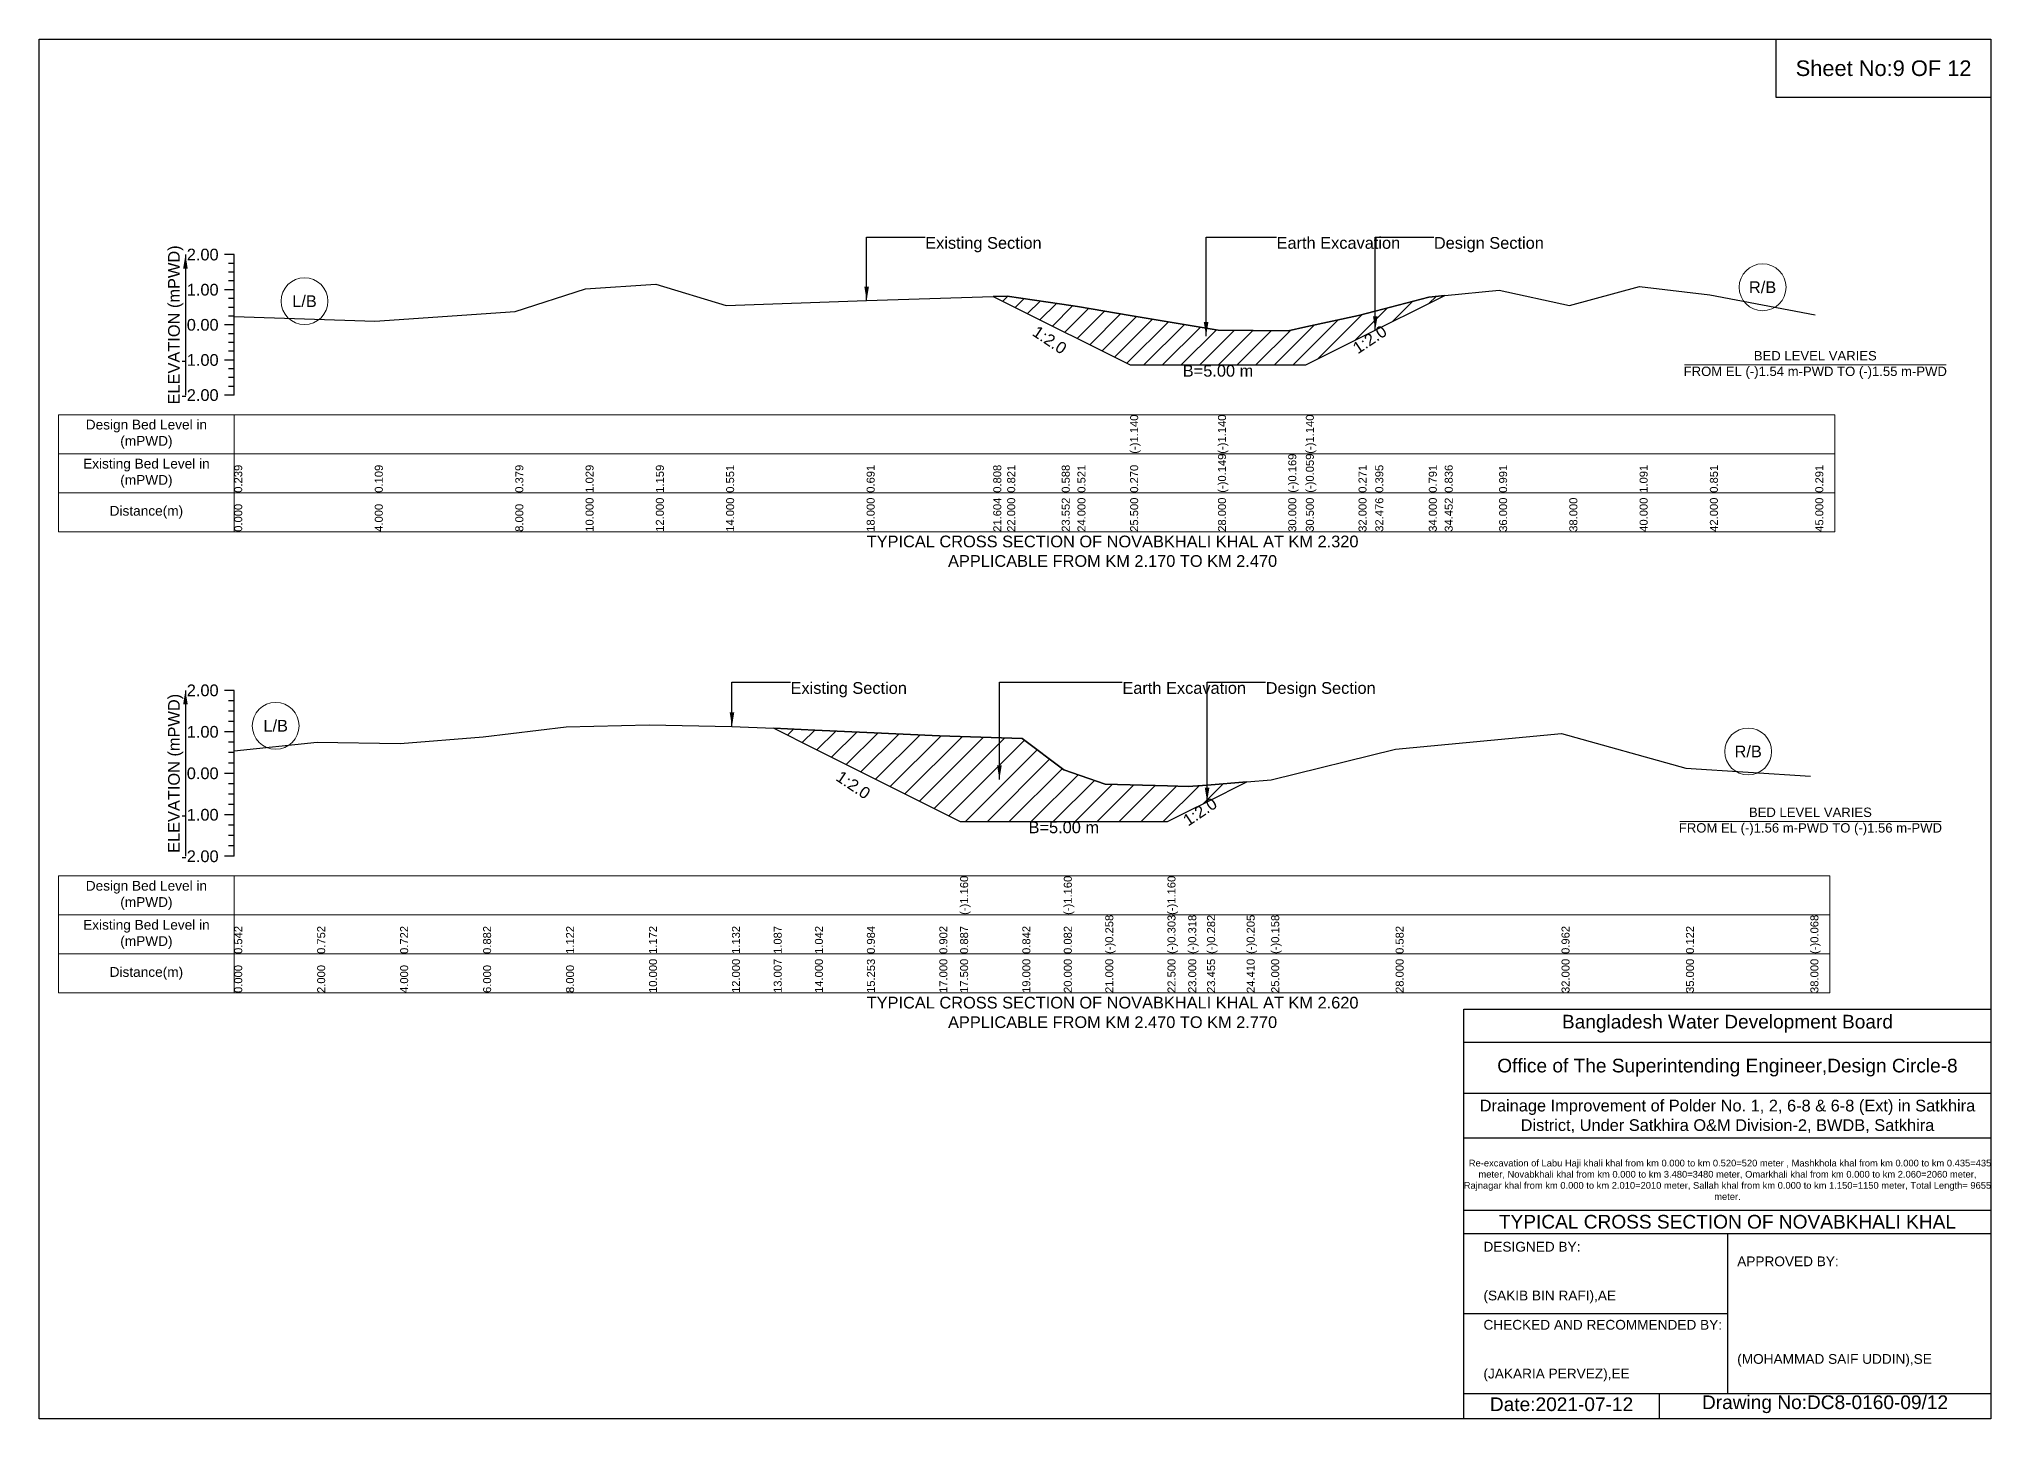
# Model space of a CAD drawing. Header units: inches. Extents: x 91000 to 648000, y -5656 to 141.
# Drawn here: x 330000 to 338000, y -5656 to 0 of the extents above; entities that cross this region are included whole.
import ezdxf

# ---------------------------------------------------------------- set-up
doc = ezdxf.new("R2010")
doc.units = ezdxf.units.IN
doc.header["$LTSCALE"] = 7
doc.header["$MEASUREMENT"] = 0
for name, color, linetype, lineweight in [('Cross section Data Border', 7, 'Continuous', 9), ('Cross Section Labels', 7, 'Continuous', 9), ('Existing_Bed_Level for Xsection', 7, 'Continuous', 25)]:
    doc.layers.add(name, color=color, linetype=linetype, lineweight=lineweight)
doc.styles.get("Standard").update_dxf_attribs({"font": 'arial.ttf'})
doc.dimstyles.get("Standard").update_dxf_attribs({"dimtxt": 0.18, "dimasz": 0.18, "dimexe": 0.18, "dimexo": 0.0625, "dimgap": 0.09, "dimtad": 0, "dimtih": 1, "dimtoh": 1, "dimdec": 4, "dimzin": 0, "dimdsep": 46, "dimtxsty": 'Standard', "dimcen": 0.09, "dimadec": 0, "dimazin": 0, "dimtfac": 1, "dimtdec": 4, "dimtofl": 0, "dimtmove": 0, "dimatfit": 3, "dimfxl": 1, "dimtolj": 1, "dimtzin": 0, "dimarcsym": 0})

msp = doc.modelspace()

# ---------------------------------------------------------------- hatches: boundary and pattern name
at = {"layer": 'Existing_Bed_Level for Xsection'}
h = msp.add_hatch(dxfattribs=at)
h.set_pattern_fill('ANSI31', color=256, scale=432, style=0)
h.paths.add_polyline_path([(333910.9, -1055.3), (333968, -1083.8), (334191.5, -1195.6), (334256, -1227.8), (334472, -1335.8), (334832, -1335.8), (335120, -1335.8), (335192, -1335.8), (335408, -1227.8), (335476.6, -1193.5), (335696, -1083.8), (335761.2, -1051.2), (335696, -1057.8), (335476.6, -1114.8), (335408, -1132.6), (335192, -1180.2), (335120, -1196), (334832, -1193.1), (334472, -1132.8), (334256, -1096.6), (334191.5, -1087), (333968, -1053.4)])
h = msp.add_hatch(dxfattribs=at)
h.set_pattern_fill('ANSI31', color=256, scale=510, style=0)
h.paths.add_polyline_path([(333011.1, -2825.2), (333180, -2909.6), (333393.1, -3016.2), (333690, -3164.6), (333775, -3207.1), (334030, -3207.1), (334200, -3207.1), (334370, -3207.1), (334625, -3207.1), (334710, -3164.6), (334787.3, -3126), (334949.6, -3044.8), (334787.3, -3057.8), (334710, -3064), (334625, -3061.4), (334370, -3053.8), (334200, -2996), (334030, -2866.8), (333775, -2859.2), (333690, -2856.6), (333393.1, -2842.7), (333180, -2832.8)])

# ---------------------------------------------------------------- linework, layer by layer
for points in [[(330000, 0), (338000, 0), (338000, -5656), (330000, -5656)], [(337120, 0), (338000, 0), (338000, -240), (337120, -240)]]:
    msp.add_lwpolyline(points, close=True)
for points in [[(335840, -5656), (335840, -3976), (338000, -3976)], [(335840, -4112), (338000, -4112)], [(335840, -4320), (338000, -4320)], [(335840, -4504), (338000, -4504)], [(335840, -4800), (338000, -4800)], [(335840, -4896), (338000, -4896)], [(336920, -4896), (336920, -5552)], [(335840, -5224), (336920, -5224)], [(335840, -5552), (338000, -5552)], [(336640, -5552), (336640, -5656)]]:
    msp.add_lwpolyline(points)
at = {"layer": 'Cross section Data Border'}
for points in [[(330080, -1539.7), (337360, -1539.7), (337360, -2019.7), (330080, -2019.7)], [(330080, -3429.9), (337340, -3429.9), (337340, -3909.9), (330080, -3909.9)]]:
    msp.add_lwpolyline(points, close=True, dxfattribs=at)
for points in [[(330800, -1539.7), (330800, -2019.7)], [(330080, -1699.7), (337360, -1699.7)], [(330080, -1859.7), (337360, -1859.7)], [(330800, -3429.9), (330800, -3909.9)], [(330080, -3589.9), (337340, -3589.9)], [(330080, -3749.9), (337340, -3749.9)]]:
    msp.add_lwpolyline(points, dxfattribs=at)
at = {"layer": 'Cross Section Labels'}
for points in [[(336744.2, -1335.8), (337815.8, -1335.8)], [(336724.2, -3207.1), (337795.8, -3207.1)]]:
    msp.add_lwpolyline(points, dxfattribs=at)
for centre in [(337064, -1017.4), (331088, -1074.6), (330970, -2814.9), (337005, -2920.3)]:
    msp.add_circle(centre, 96, dxfattribs=at)
at = {"layer": 'Existing_Bed_Level for Xsection'}
for points in [[(330800, -883.7), (330760, -883.7)], [(330800, -919.7), (330776, -919.7)], [(330800, -955.7), (330776, -955.7)], [(330800, -1459.7), (330800, -1315.7), (330800, -1171.7), (330800, -1027.7), (330800, -883.7)], [(330800, -1027.7), (330760, -1027.7)], [(330800, -991.7), (330776, -991.7)], [(330800, -1137.2), (331376, -1156), (331952, -1117.1), (332240, -1023.5), (332528, -1004.8), (332816, -1092.3), (333392, -1072.2), (333910.9, -1055.3), (333968, -1053.4), (334191.5, -1087), (334256, -1096.6), (334472, -1132.8), (334472, -1132.8), (334832, -1193.1), (334832, -1193.1), (335120, -1196), (335192, -1180.2), (335192, -1180.2), (335408, -1132.6), (335476.6, -1114.8), (335696, -1057.8), (335761.2, -1051.2), (335984, -1029), (336272, -1092.3), (336560, -1014.6), (336848, -1049.1), (337280, -1129.8)], [(330800, -1063.7), (330776, -1063.7)], [(330800, -1099.7), (330776, -1099.7)], [(330800, -1171.7), (330760, -1171.7)], [(330800, -1135.7), (330776, -1135.7)], [(330800, -1207.7), (330776, -1207.7)], [(330800, -1243.7), (330776, -1243.7)], [(330800, -1279.7), (330776, -1279.7)], [(330800, -1315.7), (330760, -1315.7)], [(330800, -1351.7), (330776, -1351.7)], [(330800, -1387.7), (330776, -1387.7)], [(330800, -1423.7), (330776, -1423.7)], [(330800, -1459.7), (330760, -1459.7)], [(330800, -2669.9), (330760, -2669.9)], [(330800, -2712.4), (330776, -2712.4)], [(330800, -3349.9), (330800, -3179.9), (330800, -3009.9), (330800, -2839.9), (330800, -2669.9)], [(330800, -2754.9), (330776, -2754.9)], [(330800, -2797.4), (330776, -2797.4)], [(330800, -2839.9), (330760, -2839.9)], [(330800, -2917.8), (331140, -2882.1), (331480, -2887.2), (331820, -2860), (332160, -2819.2), (332500, -2810.7), (332840, -2817.5), (333011.1, -2825.2), (333180, -2832.8), (333393.1, -2842.7), (333690, -2856.6), (333775, -2859.2), (333775, -2859.2), (334030, -2866.8), (334200, -2996), (334200, -2996), (334370, -3053.8), (334625, -3061.4), (334625, -3061.4), (334710, -3064), (334787.3, -3057.8), (334949.6, -3044.8), (335050, -3036.8), (335560, -2911), (336240, -2846.4), (336750, -2989.2), (337260, -3021.5)], [(330800, -2882.4), (330776, -2882.4)], [(330800, -2924.9), (330776, -2924.9)], [(330800, -3009.9), (330760, -3009.9)], [(330800, -2967.4), (330776, -2967.4)], [(330800, -3052.4), (330776, -3052.4)], [(330800, -3094.9), (330776, -3094.9)], [(330800, -3179.9), (330760, -3179.9)], [(330800, -3137.4), (330776, -3137.4)], [(330800, -3222.4), (330776, -3222.4)], [(330800, -3264.9), (330776, -3264.9)], [(330800, -3349.9), (330760, -3349.9)], [(330800, -3307.4), (330776, -3307.4)]]:
    msp.add_lwpolyline(points, dxfattribs=at)
for points in [[(333910.9, -1055.3), (333910.9, -1055.3), (333968, -1083.8), (334191.5, -1195.6), (334256, -1227.8), (334472, -1335.8), (334472, -1335.8), (334832, -1335.8), (334832, -1335.8), (335120, -1335.8), (335192, -1335.8), (335192, -1335.8), (335408, -1227.8), (335476.6, -1193.5), (335696, -1083.8), (335761.2, -1051.2), (335761.2, -1051.2), (335761.2, -1051.2), (335696, -1057.8), (335476.6, -1114.8), (335408, -1132.6), (335192, -1180.2), (335192, -1180.2), (335120, -1196), (334832, -1193.1), (334832, -1193.1), (334472, -1132.8), (334472, -1132.8), (334256, -1096.6), (334191.5, -1087), (333968, -1053.4), (333910.9, -1055.3)], [(333011.1, -2825.2), (333011.1, -2825.2), (333180, -2909.6), (333393.1, -3016.2), (333690, -3164.6), (333775, -3207.1), (333775, -3207.1), (334030, -3207.1), (334200, -3207.1), (334200, -3207.1), (334370, -3207.1), (334625, -3207.1), (334625, -3207.1), (334710, -3164.6), (334787.3, -3126), (334949.6, -3044.8), (334949.6, -3044.8), (334949.6, -3044.8), (334787.3, -3057.8), (334710, -3064), (334625, -3061.4), (334625, -3061.4), (334370, -3053.8), (334200, -2996), (334200, -2996), (334030, -2866.8), (333775, -2859.2), (333775, -2859.2), (333690, -2856.6), (333393.1, -2842.7), (333180, -2832.8), (333011.1, -2825.2)]]:
    msp.add_lwpolyline(points, close=True, dxfattribs=at)

# ---------------------------------------------------------------- texts
at = {"attachment_point": 5}
for s, insert, char_height in [('Sheet No:9 OF 12', (337560, -120), 64), ('Bangladesh Water Development Board', (336920, -4036), 56), ('Office of The Superintending Engineer,Design Circle-8', (336920, -4216), 56)]:
    msp.add_mtext(s, dxfattribs=dict(at, insert=insert, char_height=char_height))
for s, insert, char_height, width, attachment_point in [('Drainage Improvement of Polder No. 1, 2, 6-8 & 6-8 (Ext) in Satkhira District, Under Satkhira O&M Division-2, BWDB, Satkhira', (336920, -4416), 48, 2240, 5), ('  Re-excavation of Labu Haji khali khal from km 0.000 to km 0.520=520 meter , Mashkhola khal from km 0.000 to km 0.435=435 meter, Novabkhali khal from km 0.000 to km 3.480=3480 meter, Omarkhali khal from km 0.000 to km 2.060=2060 meter, Rajnagar khal from km 0.000 to km 2.010=2010 meter, Sallah khal from km 0.000 to km 1.150=1150 meter, Total Length= 9655 meter. ', (336920, -4676), 27.4148, 2160, 5), ('TYPICAL CROSS SECTION OF NOVABKHALI KHAL', (336920, -4848), 56, 2240, 5), ('DESIGNED BY:^J^J^J(SAKIB BIN RAFI),AE', (335920, -5056), 40, 1120, 4), ('APPROVED BY:^J^J^J^J^J^J(MOHAMMAD SAIF UDDIN),SE', (336960, -5216), 40, 1120, 4), ('CHECKED AND RECOMMENDED BY:^J^J^J(JAKARIA PERVEZ),EE', (335920, -5376), 40, 1120, 4), ('Date:2021-07-12', (336240, -5596), 56, 1120, 5), ('Drawing No:DC8-0160-09/12', (337320, -5596), 56, 1760, 5)]:
    msp.add_mtext(s, dxfattribs=dict(insert=insert, char_height=char_height, width=width, attachment_point=attachment_point))
at = {"layer": 'Cross section Data Border', "char_height": 40, "width": 640, "attachment_point": 5}
for s, insert in [('Design Bed Level in (mPWD)', (330440, -1619.7)), ('Existing Bed Level in (mPWD)', (330440, -1779.7)), ('Distance(m)', (330440, -1939.7)), ('Design Bed Level in (mPWD)', (330440, -3509.9)), ('Existing Bed Level in (mPWD)', (330440, -3669.9)), ('Distance(m)', (330440, -3829.9))]:
    msp.add_mtext(s, dxfattribs=dict(at, insert=insert))
at = {"layer": 'Cross Section Labels'}
for s, insert, char_height, attachment_point in [('Existing Section', (333632, -811.7), 48, 1), ('Earth Excavation', (335072, -811.7), 48, 1), ('Design Section', (335716.6, -811.7), 48, 1), ('R/B', (337064, -1017.4), 48, 5), ('L/B', (331088, -1074.6), 48, 5), ('BED LEVEL VARIES ^JFROM EL (-)1.54 m-PWD TO (-)1.55 m-PWD', (337280, -1335.8), 38.4, 5), ('B=5.00 m', (334832, -1335.8), 48, 2), ('TYPICAL CROSS SECTION OF NOVABKHALI KHAL AT KM 2.320^JAPPLICABLE FROM KM 2.170 TO KM 2.470', (334400, -2099.7), 48, 5), ('Existing Section', (333080, -2635.9), 48, 1), ('Earth Excavation', (334440, -2635.9), 48, 1), ('Design Section', (335027.3, -2635.9), 48, 1), ('L/B', (330970, -2814.9), 48, 5), ('R/B', (337005, -2920.3), 48, 5), ('BED LEVEL VARIES ^JFROM EL (-)1.56 m-PWD TO (-)1.56 m-PWD', (337260, -3207.1), 38.4, 5), ('B=5.00 m', (334200, -3207.1), 48, 2), ('TYPICAL CROSS SECTION OF NOVABKHALI KHAL AT KM 2.620^JAPPLICABLE FROM KM 2.470 TO KM 2.770', (334400, -3989.9), 48, 5)]:
    msp.add_mtext(s, dxfattribs=dict(at, insert=insert, char_height=char_height, attachment_point=attachment_point))
at = {"layer": 'Cross Section Labels', "char_height": 48, "attachment_point": 2}
for insert, rotation in [((334155.5, -1213.6), 326.30993), ((335440.6, -1211.5), 33.69007), ((333350.6, -3037.4), 326.30993), ((334744.8, -3147.2), 33.69007)]:
    msp.add_mtext('1:2.0', dxfattribs=dict(at, insert=insert, rotation=rotation))
at = {"layer": 'Existing_Bed_Level for Xsection', "rotation": 90}
for s, insert, char_height, attachment_point in [('ELEVATION (mPWD)', (330560, -1171.7), 48, 5), ('(-)1.140', (334472, -1699.7), 32.8, 1), ('(-)1.140', (334832, -1699.7), 32.8, 1), ('(-)1.140', (335192, -1699.7), 32.8, 1), ('0.239', (330800, -1859.7), 32.8, 1), ('0.109', (331376, -1859.7), 32.8, 1), ('0.379', (331952, -1859.7), 32.8, 1), ('1.029', (332240, -1859.7), 32.8, 1), ('1.159', (332528, -1859.7), 32.8, 1), ('0.551', (332816, -1859.7), 32.8, 1), ('0.691', (333392, -1859.7), 32.8, 1), ('0.808', (333910.9, -1859.7), 32.8, 1), ('0.821', (333968, -1859.7), 32.8, 1), ('0.588', (334191.5, -1859.7), 32.8, 1), ('0.521', (334256, -1859.7), 32.8, 1), ('0.270', (334472, -1859.7), 32.8, 1), ('(-)0.149', (334832, -1859.7), 32.8, 1), ('(-)0.169', (335120, -1859.7), 32.8, 1), ('(-)0.059', (335192, -1859.7), 32.8, 1), ('0.271', (335408, -1859.7), 32.8, 1), ('0.395', (335476.6, -1859.7), 32.8, 1), ('0.791', (335696, -1859.7), 32.8, 1), ('0.836', (335761.2, -1859.7), 32.8, 1), ('0.991', (335984, -1859.7), 32.8, 1), ('1.091', (336560, -1859.7), 32.8, 1), ('0.851', (336848, -1859.7), 32.8, 1), ('0.291', (337280, -1859.7), 32.8, 1), ('0.000', (330800, -2019.7), 32.8, 1), ('4.000', (331376, -2019.7), 32.8, 1), ('8.000', (331952, -2019.7), 32.8, 1), ('10.000', (332240, -2019.7), 32.8, 1), ('12.000', (332528, -2019.7), 32.8, 1), ('14.000', (332816, -2019.7), 32.8, 1), ('18.000', (333392, -2019.7), 32.8, 1), ('21.604', (333910.9, -2019.7), 32.8, 1), ('22.000', (333968, -2019.7), 32.8, 1), ('23.552', (334191.5, -2019.7), 32.8, 1), ('24.000', (334256, -2019.7), 32.8, 1), ('25.500', (334472, -2019.7), 32.8, 1), ('28.000', (334832, -2019.7), 32.8, 1), ('30.000', (335120, -2019.7), 32.8, 1), ('30.500', (335192, -2019.7), 32.8, 1), ('32.000', (335408, -2019.7), 32.8, 1), ('32.476', (335476.6, -2019.7), 32.8, 1), ('34.000', (335696, -2019.7), 32.8, 1), ('34.452', (335761.2, -2019.7), 32.8, 1), ('36.000', (335984, -2019.7), 32.8, 1), ('38.000', (336272, -2019.7), 32.8, 1), ('40.000', (336560, -2019.7), 32.8, 1), ('42.000', (336848, -2019.7), 32.8, 1), ('45.000', (337280, -2019.7), 32.8, 1), ('ELEVATION (mPWD)', (330560, -3009.9), 48, 5), ('(-)1.160', (333775, -3589.9), 32.8, 1), ('(-)1.160', (334200, -3589.9), 32.8, 1), ('(-)1.160', (334625, -3589.9), 32.8, 1), ('(-)0.258', (334370, -3749.9), 32.8, 1), ('(-)0.303', (334625, -3749.9), 32.8, 1), ('(-)0.318', (334710, -3749.9), 32.8, 1), ('(-)0.282', (334787.3, -3749.9), 32.8, 1), ('(-)0.205', (334949.6, -3749.9), 32.8, 1), ('(-)0.158', (335050, -3749.9), 32.8, 1), ('(-)0.068', (337260, -3749.9), 32.8, 1), ('0.542', (330800, -3749.9), 32.8, 1), ('0.752', (331140, -3749.9), 32.8, 1), ('0.722', (331480, -3749.9), 32.8, 1), ('0.882', (331820, -3749.9), 32.8, 1), ('1.122', (332160, -3749.9), 32.8, 1), ('1.172', (332500, -3749.9), 32.8, 1), ('1.132', (332840, -3749.9), 32.8, 1), ('1.087', (333011.1, -3749.9), 32.8, 1), ('1.042', (333180, -3749.9), 32.8, 1), ('0.984', (333393.1, -3749.9), 32.8, 1), ('0.902', (333690, -3749.9), 32.8, 1), ('0.887', (333775, -3749.9), 32.8, 1), ('0.842', (334030, -3749.9), 32.8, 1), ('0.082', (334200, -3749.9), 32.8, 1), ('0.582', (335560, -3749.9), 32.8, 1), ('0.962', (336240, -3749.9), 32.8, 1), ('0.122', (336750, -3749.9), 32.8, 1), ('0.000', (330800, -3909.9), 32.8, 1), ('2.000', (331140, -3909.9), 32.8, 1), ('4.000', (331480, -3909.9), 32.8, 1), ('6.000', (331820, -3909.9), 32.8, 1), ('8.000', (332160, -3909.9), 32.8, 1), ('10.000', (332500, -3909.9), 32.8, 1), ('12.000', (332840, -3909.9), 32.8, 1), ('13.007', (333011.1, -3909.9), 32.8, 1), ('14.000', (333180, -3909.9), 32.8, 1), ('15.253', (333393.1, -3909.9), 32.8, 1), ('17.000', (333690, -3909.9), 32.8, 1), ('17.500', (333775, -3909.9), 32.8, 1), ('19.000', (334030, -3909.9), 32.8, 1), ('20.000', (334200, -3909.9), 32.8, 1), ('21.000', (334370, -3909.9), 32.8, 1), ('22.500', (334625, -3909.9), 32.8, 1), ('23.000', (334710, -3909.9), 32.8, 1), ('23.455', (334787.3, -3909.9), 32.8, 1), ('24.410', (334949.6, -3909.9), 32.8, 1), ('25.000', (335050, -3909.9), 32.8, 1), ('28.000', (335560, -3909.9), 32.8, 1), ('32.000', (336240, -3909.9), 32.8, 1), ('35.000', (336750, -3909.9), 32.8, 1), ('38.000', (337260, -3909.9), 32.8, 1)]:
    msp.add_mtext(s, dxfattribs=dict(at, insert=insert, char_height=char_height, attachment_point=attachment_point))
at = {"layer": 'Existing_Bed_Level for Xsection', "char_height": 48, "attachment_point": 6}
for s, insert in [('2.00', (330736, -883.7)), ('1.00', (330736, -1027.7)), ('0.00', (330736, -1171.7)), ('-1.00', (330736, -1315.7)), ('-2.00', (330736, -1459.7)), ('2.00', (330736, -2669.9)), ('1.00', (330736, -2839.9)), ('0.00', (330736, -3009.9)), ('-1.00', (330736, -3179.9)), ('-2.00', (330736, -3349.9))]:
    msp.add_mtext(s, dxfattribs=dict(at, insert=insert))

# ---------------------------------------------------------------- leaders
at = {"layer": 'Cross Section Labels', "annotation_type": 0, "has_hookline": 1, "hookline_direction": 0}
for points, text_width in [([(333392, -1072.2), (333392, -811.7), (333631.9, -811.7)], 467.2), ([(334783.2, -1217.7), (334783.2, -811.7), (335071.9, -811.7)], 497), ([(335476.6, -1193.5), (335476.6, -811.7), (335716.5, -811.7)], 441.2), ([(332840, -2817.5), (332840, -2635.9), (333079.9, -2635.9)], 467.2), ([(333936, -3034.8), (333936, -2635.9), (334439.9, -2635.9)], 497), ([(334787.3, -3126), (334787.3, -2635.9), (335027.2, -2635.9)], 441.2)]:
    msp.add_leader(points, dimstyle='Standard', override={"dimasz": 57.6}, dxfattribs=dict(at, text_width=text_width))
at = {"layer": 'Existing_Bed_Level for Xsection'}
for points in [[(330600, -883.7), (330600, -1459.7)], [(330600, -2669.9), (330600, -3349.9)]]:
    msp.add_leader(points, dimstyle='Standard', override={"dimasz": 57.6}, dxfattribs=at)

doc.saveas('drawing.dxf')
